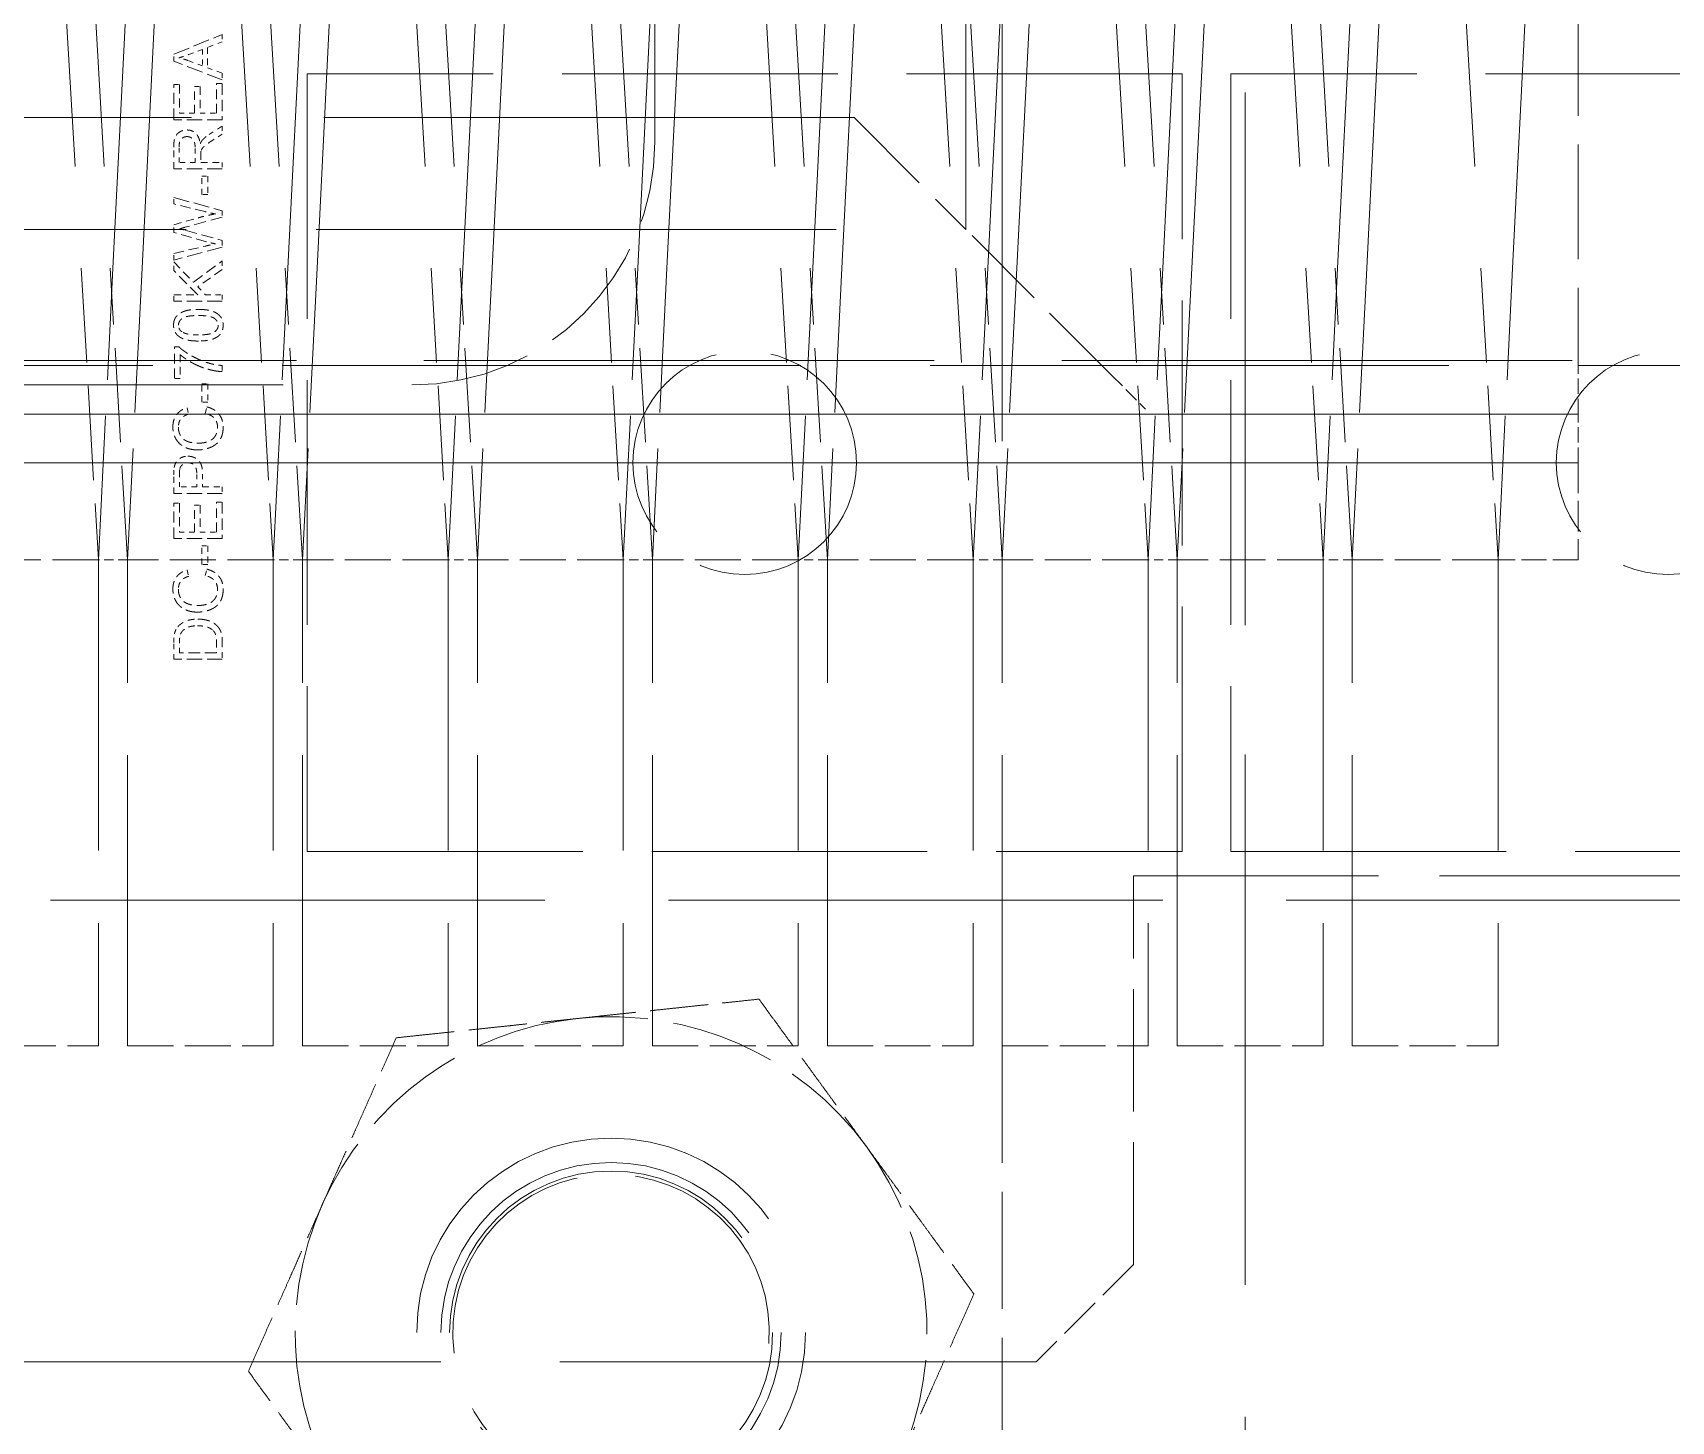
# Model space of a CAD drawing. Header units: millimetres. Extents: x 0 to 5945, y 0 to 4205.
# Drawn here: x 2019.48 to 2053.19, y 2378.63 to 2407.2 of the extents above; entities that cross this region are included whole.
import ezdxf

# ---------------------------------------------------------------- set-up
doc = ezdxf.new("R2010")
doc.units = ezdxf.units.MM
doc.header["$LTSCALE"] = 5
doc.linetypes.add('DASHED', pattern=[0.2067, 0.1654, -0.0413])
doc.layers.add('가려진 것(ISO)', color=2, linetype='DASHED', lineweight=18)

msp = doc.modelspace()

# ---------------------------------------------------------------- linework, layer by layer
at = {"layer": '가려진 것(ISO)', "ltscale": 13.290483}
msp.add_line((2038.676, 2403.157), (2038.676, 2787.757), dxfattribs=at)
at = {"layer": '가려진 것(ISO)', "ltscale": 13.131522}
msp.add_line((2036.376, 2785.457), (2036.376, 2405.457), dxfattribs=at)
at = {"layer": '가려진 것(ISO)', "ltscale": 13.008655}
msp.add_line((2032.276, 2404.957), (2032.276, 2525.957), dxfattribs=at)
at = {"layer": '가려진 것(ISO)', "ltscale": 12.629621}
msp.add_line((2039.426, 2487.726), (2039.426, 2396.357), dxfattribs=at)
at = {"layer": '가려진 것(ISO)', "ltscale": 13.183357}
msp.add_line((2044.426, 2487.726), (2044.426, 2378.726), dxfattribs=at)
at = {"layer": '가려진 것(ISO)', "ltscale": 12.388774}
msp.add_line((2039.426, 2460.376), (2039.426, 2396.357), dxfattribs=at)
at = {"layer": '가려진 것(ISO)', "ltscale": 13.167232}
msp.add_line((2044.426, 2460.376), (2044.426, 2378.726), dxfattribs=at)
at = {"layer": '가려진 것(ISO)', "ltscale": 11.826798}
msp.add_line((2039.426, 2433.026), (2039.426, 2396.357), dxfattribs=at)
at = {"layer": '가려진 것(ISO)', "ltscale": 13.134978}
msp.add_line((2044.426, 2433.026), (2044.426, 2378.726), dxfattribs=at)
at = {"layer": '가려진 것(ISO)', "ltscale": 10.177374}
for p, q in [((2019.231, 2423.357), (2020.472, 2402.357)), ((2019.831, 2423.357), (2021.072, 2402.357)), ((2022.831, 2423.357), (2024.072, 2402.357)), ((2023.431, 2423.357), (2024.672, 2402.357)), ((2026.431, 2423.357), (2027.672, 2402.357)), ((2027.031, 2423.357), (2028.272, 2402.357)), ((2030.031, 2423.357), (2031.272, 2402.357)), ((2030.631, 2423.357), (2031.872, 2402.357)), ((2033.631, 2423.357), (2034.872, 2402.357)), ((2034.231, 2423.357), (2035.472, 2402.357)), ((2037.231, 2423.357), (2038.472, 2402.357)), ((2037.831, 2423.357), (2039.072, 2402.357)), ((2040.831, 2423.357), (2042.072, 2402.357)), ((2041.431, 2423.357), (2042.672, 2402.357)), ((2044.431, 2423.357), (2045.672, 2402.357)), ((2045.031, 2423.357), (2046.272, 2402.357)), ((2048.031, 2423.357), (2049.272, 2402.357))]:
    msp.add_line(p, q, dxfattribs=at)
at = {"layer": '가려진 것(ISO)', "ltscale": 10.172343}
for p, q in [((2021.126, 2402.357), (2022.176, 2423.357)), ((2021.726, 2402.357), (2022.776, 2423.357)), ((2024.726, 2402.357), (2025.776, 2423.357)), ((2025.326, 2402.357), (2026.376, 2423.357)), ((2028.326, 2402.357), (2029.376, 2423.357)), ((2028.926, 2402.357), (2029.976, 2423.357)), ((2031.926, 2402.357), (2032.976, 2423.357)), ((2032.526, 2402.357), (2033.576, 2423.357)), ((2035.526, 2402.357), (2036.576, 2423.357)), ((2036.126, 2402.357), (2037.176, 2423.357)), ((2039.126, 2402.357), (2040.176, 2423.357)), ((2039.726, 2402.357), (2040.776, 2423.357)), ((2042.726, 2402.357), (2043.776, 2423.357)), ((2043.326, 2402.357), (2044.376, 2423.357)), ((2046.326, 2402.357), (2047.376, 2423.357)), ((2046.926, 2402.357), (2047.976, 2423.357)), ((2049.926, 2402.357), (2050.976, 2423.357))]:
    msp.add_line(p, q, dxfattribs=at)
at = {"layer": '가려진 것(ISO)', "ltscale": 2.856945}
msp.add_line((2051.276, 2407.857), (2051.276, 2400.357), dxfattribs=at)
at = {"layer": '가려진 것(ISO)', "ltscale": 0.411403}
msp.add_line((2022.377, 2406.761), (2023.377, 2407.17), dxfattribs=at)
at = {"layer": '가려진 것(ISO)', "ltscale": 0.112928}
msp.add_line((2022.689, 2406.757), (2022.967, 2406.862), dxfattribs=at)
at = {"layer": '가려진 것(ISO)', "ltscale": 0.129396}
for p, q in [((2022.967, 2406.862), (2022.967, 2406.522)), ((2022.919, 2405.546), (2023.259, 2405.546)), ((2022.919, 2396.93), (2023.259, 2396.93))]:
    msp.add_line(p, q, dxfattribs=at)
at = {"layer": '가려진 것(ISO)', "ltscale": 0.123329}
msp.add_line((2023.377, 2407.019), (2023.074, 2406.903), dxfattribs=at)
at = {"layer": '가려진 것(ISO)', "ltscale": 0.159593}
msp.add_line((2023.074, 2406.903), (2023.074, 2406.484), dxfattribs=at)
at = {"layer": '가려진 것(ISO)', "ltscale": 0.057389}
msp.add_line((2023.377, 2407.17), (2023.377, 2407.019), dxfattribs=at)
at = {"layer": '가려진 것(ISO)', "ltscale": 0.054486}
msp.add_line((2022.377, 2406.618), (2022.377, 2406.761), dxfattribs=at)
at = {"layer": '가려진 것(ISO)', "ltscale": 0.40798}
msp.add_line((2023.377, 2406.234), (2022.377, 2406.618), dxfattribs=at)
at = {"layer": '가려진 것(ISO)', "ltscale": 0.11935}
msp.add_line((2022.967, 2406.522), (2022.673, 2406.633), dxfattribs=at)
at = {"layer": '가려진 것(ISO)', "ltscale": 0.122517}
msp.add_line((2023.074, 2406.484), (2023.377, 2406.374), dxfattribs=at)
at = {"layer": '가려진 것(ISO)', "ltscale": 0.053324}
msp.add_line((2023.377, 2406.374), (2023.377, 2406.234), dxfattribs=at)
at = {"layer": '가려진 것(ISO)', "ltscale": 6.856808}
for p, q in [((2043.126, 2406.357), (2025.126, 2406.357)), ((2062.126, 2406.357), (2044.126, 2406.357)), ((2025.126, 2390.357), (2043.126, 2390.357)), ((2044.126, 2390.357), (2062.126, 2390.357))]:
    msp.add_line(p, q, dxfattribs=at)
at = {"layer": '가려진 것(ISO)', "ltscale": 6.094929}
for p, q in [((2025.126, 2406.357), (2025.126, 2390.357)), ((2043.126, 2390.357), (2043.126, 2406.357)), ((2044.126, 2406.357), (2044.126, 2390.357)), ((2042.126, 2389.857), (2058.126, 2389.857))]:
    msp.add_line(p, q, dxfattribs=at)
at = {"layer": '가려진 것(ISO)', "ltscale": 0.044904}
for p, q in [((2022.377, 2406.138), (2022.495, 2406.138)), ((2022.801, 2406.101), (2022.919, 2406.101)), ((2023.259, 2406.161), (2023.377, 2406.161)), ((2022.508, 2400.091), (2022.39, 2400.091)), ((2022.377, 2397.521), (2022.495, 2397.521)), ((2022.801, 2397.484), (2022.919, 2397.484)), ((2023.259, 2397.544), (2023.377, 2397.544))]:
    msp.add_line(p, q, dxfattribs=at)
at = {"layer": '가려진 것(ISO)', "ltscale": 0.275733}
for p, q in [((2022.377, 2405.414), (2022.377, 2406.138)), ((2022.377, 2396.797), (2022.377, 2397.521))]:
    msp.add_line(p, q, dxfattribs=at)
at = {"layer": '가려진 것(ISO)', "ltscale": 0.225212}
for p, q in [((2022.495, 2406.138), (2022.495, 2405.546)), ((2022.495, 2397.521), (2022.495, 2396.93))]:
    msp.add_line(p, q, dxfattribs=at)
at = {"layer": '가려진 것(ISO)', "ltscale": 0.210985}
for p, q in [((2022.801, 2405.546), (2022.801, 2406.101)), ((2022.919, 2406.101), (2022.919, 2405.546)), ((2022.801, 2396.93), (2022.801, 2397.484)), ((2022.919, 2397.484), (2022.919, 2396.93))]:
    msp.add_line(p, q, dxfattribs=at)
at = {"layer": '가려진 것(ISO)', "ltscale": 0.233922}
for p, q in [((2023.259, 2405.546), (2023.259, 2406.161)), ((2023.259, 2396.93), (2023.259, 2397.544))]:
    msp.add_line(p, q, dxfattribs=at)
at = {"layer": '가려진 것(ISO)', "ltscale": 0.284443}
for p, q in [((2023.377, 2406.161), (2023.377, 2405.414)), ((2023.377, 2397.544), (2023.377, 2396.797))]:
    msp.add_line(p, q, dxfattribs=at)
at = {"layer": '가려진 것(ISO)', "ltscale": 0.11633}
for p, q in [((2022.495, 2405.546), (2022.801, 2405.546)), ((2022.495, 2396.93), (2022.801, 2396.93))]:
    msp.add_line(p, q, dxfattribs=at)
at = {"layer": '가려진 것(ISO)', "ltscale": 13.194353}
msp.add_line((2036.376, 2405.457), (1586.376, 2405.457), dxfattribs=at)
at = {"layer": '가려진 것(ISO)', "ltscale": 0.380839}
for p, q in [((2023.377, 2405.414), (2022.377, 2405.414)), ((2023.377, 2404.404), (2022.377, 2404.404)), ((2023.377, 2401.681), (2022.377, 2401.681)), ((2051.276, 2399.357), (2051.276, 2400.357)), ((2051.276, 2398.357), (2051.276, 2399.357)), ((2023.377, 2397.726), (2022.377, 2397.726)), ((2023.377, 2396.797), (2022.377, 2396.797)), ((2023.377, 2394.311), (2022.377, 2394.311))]:
    msp.add_line(p, q, dxfattribs=at)
at = {"layer": '가려진 것(ISO)', "ltscale": 0.122735}
msp.add_line((2023.105, 2405.111), (2023.377, 2405.284), dxfattribs=at)
at = {"layer": '가려진 것(ISO)', "ltscale": 0.062906}
msp.add_line((2023.377, 2405.284), (2023.377, 2405.119), dxfattribs=at)
at = {"layer": '가려진 것(ISO)', "ltscale": 2.292397}
msp.add_line((2036.376, 2405.457), (2038.676, 2403.157), dxfattribs=at)
at = {"layer": '가려진 것(ISO)', "ltscale": 0.168884}
msp.add_line((2022.377, 2404.404), (2022.377, 2404.847), dxfattribs=at)
at = {"layer": '가려진 것(ISO)', "ltscale": 0.120395}
msp.add_line((2022.487, 2404.537), (2022.487, 2404.853), dxfattribs=at)
at = {"layer": '가려진 것(ISO)', "ltscale": 0.108201}
msp.add_line((2022.818, 2404.821), (2022.818, 2404.537), dxfattribs=at)
at = {"layer": '가려진 것(ISO)', "ltscale": 0.093897}
msp.add_line((2023.377, 2405.119), (2023.169, 2404.986), dxfattribs=at)
at = {"layer": '가려진 것(ISO)', "ltscale": 0.125912}
msp.add_line((2022.818, 2404.537), (2022.487, 2404.537), dxfattribs=at)
at = {"layer": '가려진 것(ISO)', "ltscale": 0.05826}
msp.add_line((2022.932, 2404.69), (2022.932, 2404.537), dxfattribs=at)
at = {"layer": '가려진 것(ISO)', "ltscale": 0.169174}
msp.add_line((2022.932, 2404.537), (2023.377, 2404.537), dxfattribs=at)
at = {"layer": '가려진 것(ISO)', "ltscale": 0.050421}
for p, q in [((2023.377, 2404.537), (2023.377, 2404.404)), ((2022.377, 2401.681), (2022.377, 2401.813)), ((2023.377, 2401.813), (2023.377, 2401.681)), ((2023.377, 2397.859), (2023.377, 2397.726))]:
    msp.add_line(p, q, dxfattribs=at)
at = {"layer": '가려진 것(ISO)', "ltscale": 0.046937}
for p, q in [((2022.953, 2404.251), (2023.077, 2404.251)), ((2023.077, 2403.873), (2022.953, 2403.873)), ((2022.953, 2399.982), (2023.077, 2399.982)), ((2023.077, 2399.604), (2022.953, 2399.604)), ((2022.953, 2396.643), (2023.077, 2396.643)), ((2023.077, 2396.265), (2022.953, 2396.265))]:
    msp.add_line(p, q, dxfattribs=at)
at = {"layer": '가려진 것(ISO)', "ltscale": 0.143914}
for p, q in [((2022.953, 2403.873), (2022.953, 2404.251)), ((2023.077, 2404.251), (2023.077, 2403.873)), ((2022.953, 2399.604), (2022.953, 2399.982)), ((2023.077, 2399.982), (2023.077, 2399.604)), ((2022.953, 2396.265), (2022.953, 2396.643)), ((2023.077, 2396.643), (2023.077, 2396.265))]:
    msp.add_line(p, q, dxfattribs=at)
at = {"layer": '가려진 것(ISO)', "ltscale": 0.394766}
msp.add_line((2022.377, 2403.813), (2023.377, 2403.54), dxfattribs=at)
at = {"layer": '가려진 것(ISO)', "ltscale": 0.050711}
msp.add_line((2022.377, 2403.68), (2022.377, 2403.813), dxfattribs=at)
at = {"layer": '가려진 것(ISO)', "ltscale": 0.251798}
msp.add_line((2023.019, 2403.524), (2022.377, 2403.68), dxfattribs=at)
at = {"layer": '가려진 것(ISO)', "ltscale": 0.04926}
msp.add_line((2023.377, 2403.54), (2023.377, 2403.411), dxfattribs=at)
at = {"layer": '가려진 것(ISO)', "ltscale": 12.937192}
msp.add_line((1584.076, 2403.157), (2038.676, 2403.157), dxfattribs=at)
at = {"layer": '가려진 것(ISO)', "ltscale": 0.200271}
msp.add_line((2022.377, 2403.253), (2022.883, 2403.396), dxfattribs=at)
at = {"layer": '가려진 것(ISO)', "ltscale": 0.060874}
msp.add_line((2022.377, 2403.093), (2022.377, 2403.253), dxfattribs=at)
at = {"layer": '가려진 것(ISO)', "ltscale": 0.300952}
msp.add_line((2023.377, 2403.411), (2022.615, 2403.202), dxfattribs=at)
at = {"layer": '가려진 것(ISO)', "ltscale": 0.301183}
msp.add_line((2022.615, 2403.14), (2023.377, 2402.929), dxfattribs=at)
at = {"layer": '가려진 것(ISO)', "ltscale": 2.182795}
msp.add_line((2041.676, 2400.157), (2038.676, 2403.157), dxfattribs=at)
at = {"layer": '가려진 것(ISO)', "ltscale": 0.267116}
msp.add_line((2023.052, 2402.903), (2022.377, 2403.093), dxfattribs=at)
at = {"layer": '가려진 것(ISO)', "ltscale": 0.256265}
msp.add_line((2022.377, 2402.663), (2023.032, 2402.815), dxfattribs=at)
at = {"layer": '가려진 것(ISO)', "ltscale": 0.051873}
msp.add_line((2023.377, 2402.929), (2023.377, 2402.793), dxfattribs=at)
at = {"layer": '가려진 것(ISO)', "ltscale": 0.394012}
msp.add_line((2023.377, 2402.793), (2022.377, 2402.527), dxfattribs=at)
at = {"layer": '가려진 것(ISO)', "ltscale": 0.051582}
msp.add_line((2022.377, 2402.527), (2022.377, 2402.663), dxfattribs=at)
at = {"layer": '가려진 것(ISO)', "ltscale": 0.222075}
msp.add_line((2022.377, 2402.489), (2022.782, 2402.07), dxfattribs=at)
at = {"layer": '가려진 것(ISO)', "ltscale": 0.068132}
msp.add_line((2022.377, 2402.31), (2022.377, 2402.489), dxfattribs=at)
at = {"layer": '가려진 것(ISO)', "ltscale": 0.281087}
msp.add_line((2022.782, 2402.07), (2023.377, 2402.508), dxfattribs=at)
at = {"layer": '가려진 것(ISO)', "ltscale": 0.06639}
msp.add_line((2023.377, 2402.508), (2023.377, 2402.333), dxfattribs=at)
at = {"layer": '가려진 것(ISO)', "ltscale": 2.346701}
for p, q in [((2020.472, 2402.357), (2020.826, 2396.357)), ((2021.426, 2396.357), (2021.072, 2402.357)), ((2024.072, 2402.357), (2024.426, 2396.357)), ((2025.026, 2396.357), (2024.672, 2402.357)), ((2027.672, 2402.357), (2028.026, 2396.357)), ((2028.626, 2396.357), (2028.272, 2402.357)), ((2031.272, 2402.357), (2031.626, 2396.357)), ((2032.226, 2396.357), (2031.872, 2402.357)), ((2034.872, 2402.357), (2035.226, 2396.357)), ((2035.826, 2396.357), (2035.472, 2402.357)), ((2038.472, 2402.357), (2038.826, 2396.357)), ((2039.426, 2396.357), (2039.072, 2402.357)), ((2042.072, 2402.357), (2042.426, 2396.357)), ((2043.026, 2396.357), (2042.672, 2402.357)), ((2045.672, 2402.357), (2046.026, 2396.357)), ((2046.626, 2396.357), (2046.272, 2402.357)), ((2049.272, 2402.357), (2049.626, 2396.357))]:
    msp.add_line(p, q, dxfattribs=at)
at = {"layer": '가려진 것(ISO)', "ltscale": 3.592411}
for p, q in [((2020.826, 2396.357), (2021.126, 2402.357)), ((2021.726, 2402.357), (2021.426, 2396.357)), ((2024.426, 2396.357), (2024.726, 2402.357)), ((2025.326, 2402.357), (2025.026, 2396.357)), ((2028.026, 2396.357), (2028.326, 2402.357)), ((2028.926, 2402.357), (2028.626, 2396.357)), ((2031.626, 2396.357), (2031.926, 2402.357)), ((2032.526, 2402.357), (2032.226, 2396.357)), ((2035.226, 2396.357), (2035.526, 2402.357)), ((2036.126, 2402.357), (2035.826, 2396.357)), ((2038.826, 2396.357), (2039.126, 2402.357)), ((2039.726, 2402.357), (2039.426, 2396.357)), ((2042.426, 2396.357), (2042.726, 2402.357)), ((2043.326, 2402.357), (2043.026, 2396.357)), ((2046.026, 2396.357), (2046.326, 2402.357)), ((2046.926, 2402.357), (2046.626, 2396.357)), ((2049.626, 2396.357), (2049.926, 2402.357))]:
    msp.add_line(p, q, dxfattribs=at)
at = {"layer": '가려진 것(ISO)', "ltscale": 0.267212}
msp.add_line((2022.872, 2401.813), (2022.377, 2402.31), dxfattribs=at)
at = {"layer": '가려진 것(ISO)', "ltscale": 0.235363}
msp.add_line((2023.377, 2402.333), (2022.871, 2401.977), dxfattribs=at)
at = {"layer": '가려진 것(ISO)', "ltscale": 0.188628}
msp.add_line((2022.377, 2401.813), (2022.872, 2401.813), dxfattribs=at)
at = {"layer": '가려진 것(ISO)', "ltscale": 0.086757}
msp.add_line((2022.871, 2401.977), (2023.03, 2401.813), dxfattribs=at)
at = {"layer": '가려진 것(ISO)', "ltscale": 0.132009}
msp.add_line((2023.03, 2401.813), (2023.377, 2401.813), dxfattribs=at)
at = {"layer": '가려진 것(ISO)', "ltscale": 12.699565}
msp.add_line((2064.276, 2400.457), (1959.276, 2400.457), dxfattribs=at)
at = {"layer": '가려진 것(ISO)', "ltscale": 0.036194}
msp.add_line((2022.39, 2400.738), (2022.485, 2400.738), dxfattribs=at)
at = {"layer": '가려진 것(ISO)', "ltscale": 0.246407}
msp.add_line((2022.39, 2400.091), (2022.39, 2400.738), dxfattribs=at)
at = {"layer": '가려진 것(ISO)', "ltscale": 0.186305}
msp.add_line((2022.508, 2400.581), (2022.508, 2400.091), dxfattribs=at)
at = {"layer": '가려진 것(ISO)', "ltscale": 12.901145}
for p, q in [((1971.276, 2400.357), (2051.276, 2400.357)), ((1971.276, 2399.357), (2051.276, 2399.357)), ((2051.276, 2399.357), (1971.276, 2399.357)), ((2051.276, 2398.357), (1971.276, 2398.357)), ((1971.276, 2398.357), (2051.276, 2398.357))]:
    msp.add_line(p, q, dxfattribs=at)
at = {"layer": '가려진 것(ISO)', "ltscale": 0.048098}
msp.add_line((2023.377, 2400.357), (2023.377, 2400.231), dxfattribs=at)
at = {"layer": '가려진 것(ISO)', "ltscale": 0.377442}
msp.add_line((2041.676, 2400.157), (2042.376, 2399.457), dxfattribs=at)
at = {"layer": '가려진 것(ISO)', "ltscale": 11.288502}
msp.add_line((2051.276, 2400.357), (2086.276, 2400.357), dxfattribs=at)
at = {"layer": '가려진 것(ISO)', "ltscale": 12.820513}
msp.add_line((1947.776, 2399.957), (2027.276, 2399.957), dxfattribs=at)
at = {"layer": '가려진 것(ISO)', "ltscale": 0.050957}
for p, q in [((2022.65, 2399.488), (2022.682, 2399.357)), ((2022.65, 2396.149), (2022.682, 2396.019))]:
    msp.add_line(p, q, dxfattribs=at)
at = {"layer": '가려진 것(ISO)', "ltscale": 0.052011}
for p, q in [((2023.025, 2399.372), (2023.059, 2399.505)), ((2023.025, 2396.033), (2023.059, 2396.166))]:
    msp.add_line(p, q, dxfattribs=at)
at = {"layer": '가려진 것(ISO)', "ltscale": 0.143623}
msp.add_line((2022.377, 2397.726), (2022.377, 2398.104), dxfattribs=at)
at = {"layer": '가려진 것(ISO)', "ltscale": 0.097458}
msp.add_line((2022.495, 2397.859), (2022.495, 2398.115), dxfattribs=at)
at = {"layer": '가려진 것(ISO)', "ltscale": 0.098329}
msp.add_line((2022.852, 2398.117), (2022.852, 2397.859), dxfattribs=at)
at = {"layer": '가려진 것(ISO)', "ltscale": 0.097748}
msp.add_line((2022.971, 2398.116), (2022.971, 2397.859), dxfattribs=at)
at = {"layer": '가려진 것(ISO)', "ltscale": 0.761779}
msp.add_line((2051.276, 2398.357), (2051.276, 2396.357), dxfattribs=at)
at = {"layer": '가려진 것(ISO)', "ltscale": 0.136074}
msp.add_line((2022.852, 2397.859), (2022.495, 2397.859), dxfattribs=at)
at = {"layer": '가려진 것(ISO)', "ltscale": 0.154657}
msp.add_line((2022.971, 2397.859), (2023.377, 2397.859), dxfattribs=at)
at = {"layer": '가려진 것(ISO)', "ltscale": 1.142718}
for p, q in [((2020.826, 2396.357), (2017.826, 2396.357)), ((2024.426, 2396.357), (2021.426, 2396.357)), ((2028.026, 2396.357), (2025.026, 2396.357)), ((2031.626, 2396.357), (2028.626, 2396.357)), ((2035.226, 2396.357), (2032.226, 2396.357)), ((2038.826, 2396.357), (2035.826, 2396.357)), ((2042.426, 2396.357), (2039.426, 2396.357)), ((2046.026, 2396.357), (2043.026, 2396.357)), ((2049.626, 2396.357), (2046.626, 2396.357)), ((2017.826, 2386.357), (2020.826, 2386.357)), ((2021.426, 2386.357), (2024.426, 2386.357)), ((2025.026, 2386.357), (2028.026, 2386.357)), ((2028.626, 2386.357), (2031.626, 2386.357)), ((2032.226, 2386.357), (2035.226, 2386.357)), ((2035.826, 2386.357), (2038.826, 2386.357)), ((2039.426, 2386.357), (2042.426, 2386.357)), ((2043.026, 2386.357), (2046.026, 2386.357)), ((2046.626, 2386.357), (2049.626, 2386.357))]:
    msp.add_line(p, q, dxfattribs=at)
at = {"layer": '가려진 것(ISO)', "ltscale": 7.23104}
for p, q in [((2020.826, 2396.357), (2020.826, 2386.357)), ((2021.426, 2386.357), (2021.426, 2396.357)), ((2024.426, 2396.357), (2024.426, 2386.357)), ((2025.026, 2386.357), (2025.026, 2396.357)), ((2028.026, 2396.357), (2028.026, 2386.357)), ((2028.626, 2386.357), (2028.626, 2396.357)), ((2031.626, 2396.357), (2031.626, 2386.357)), ((2032.226, 2386.357), (2032.226, 2396.357)), ((2035.226, 2396.357), (2035.226, 2386.357)), ((2035.826, 2386.357), (2035.826, 2396.357)), ((2038.826, 2396.357), (2038.826, 2386.357)), ((2039.426, 2386.357), (2039.426, 2396.357)), ((2042.426, 2396.357), (2042.426, 2386.357)), ((2043.026, 2386.357), (2043.026, 2396.357)), ((2046.026, 2396.357), (2046.026, 2386.357)), ((2046.626, 2386.357), (2046.626, 2396.357)), ((2049.626, 2396.357), (2049.626, 2386.357))]:
    msp.add_line(p, q, dxfattribs=at)
at = {"layer": '가려진 것(ISO)', "ltscale": 0.228464}
for p, q in [((2021.426, 2396.357), (2020.826, 2396.357)), ((2025.026, 2396.357), (2024.426, 2396.357)), ((2028.626, 2396.357), (2028.026, 2396.357)), ((2032.226, 2396.357), (2031.626, 2396.357)), ((2035.826, 2396.357), (2035.226, 2396.357)), ((2039.426, 2396.357), (2038.826, 2396.357)), ((2043.026, 2396.357), (2042.426, 2396.357)), ((2046.626, 2396.357), (2046.026, 2396.357))]:
    msp.add_line(p, q, dxfattribs=at)
at = {"layer": '가려진 것(ISO)', "ltscale": 0.62845}
msp.add_line((2051.276, 2396.357), (2049.626, 2396.357), dxfattribs=at)
at = {"layer": '가려진 것(ISO)', "ltscale": 0.131138}
msp.add_line((2022.377, 2394.311), (2022.377, 2394.655), dxfattribs=at)
at = {"layer": '가려진 것(ISO)', "ltscale": 0.080037}
msp.add_line((2022.495, 2394.444), (2022.495, 2394.654), dxfattribs=at)
at = {"layer": '가려진 것(ISO)', "ltscale": 0.290831}
msp.add_line((2023.259, 2394.444), (2022.495, 2394.444), dxfattribs=at)
at = {"layer": '가려진 것(ISO)', "ltscale": 0.081198}
msp.add_line((2023.259, 2394.657), (2023.259, 2394.444), dxfattribs=at)
at = {"layer": '가려진 것(ISO)', "ltscale": 0.137526}
msp.add_line((2023.377, 2394.672), (2023.377, 2394.311), dxfattribs=at)
at = {"layer": '가려진 것(ISO)', "ltscale": 3.047415}
msp.add_line((2042.126, 2381.857), (2042.126, 2389.857), dxfattribs=at)
at = {"layer": '가려진 것(ISO)', "ltscale": 12.302163}
msp.add_line((2007.126, 2389.357), (2096.126, 2389.357), dxfattribs=at)
at = {"layer": '가려진 것(ISO)', "ltscale": 2.906853}
msp.add_line((2039.426, 2386.357), (2039.426, 2378.726), dxfattribs=at)
msp.add_line((2039.426, 2386.357), (2039.426, 2378.726), dxfattribs=at)
msp.add_line((2039.426, 2386.357), (2039.426, 2378.726), dxfattribs=at)
at = {"layer": '가려진 것(ISO)', "ltscale": 1.077359}
msp.add_line((2042.126, 2381.857), (2040.126, 2379.857), dxfattribs=at)
at = {"layer": '가려진 것(ISO)', "ltscale": 11.852927}
msp.add_line((2040.126, 2379.857), (1991.126, 2379.857), dxfattribs=at)
at = {"layer": '가려진 것(ISO)', "ltscale": 2.991791}
for p, q in [((2039.426, 2378.726), (2039.426, 2373.726)), ((2044.426, 2373.726), (2044.426, 2378.726))]:
    msp.add_line(p, q, dxfattribs=at)
at = {"layer": '가려진 것(ISO)', "ltscale": 5.504978}
for centre in [(2034.126, 2398.357), (2053.126, 2398.357)]:
    msp.add_circle(centre, 2.3, dxfattribs=at)
at = {"layer": '가려진 것(ISO)', "ltscale": 12.159042}
msp.add_circle((2031.376, 2380.457), 4, dxfattribs=at)
at = {"layer": '가려진 것(ISO)', "ltscale": 12.159293}
msp.add_circle((2031.376, 2380.457), 4, dxfattribs=at)
at = {"layer": '가려진 것(ISO)', "ltscale": 10.639162}
msp.add_circle((2031.376, 2380.457), 3.5, dxfattribs=at)
at = {"layer": '가려진 것(ISO)', "ltscale": 10.102645}
msp.add_circle((2031.376, 2380.457), 3.324, dxfattribs=at)
at = {"layer": '가려진 것(ISO)', "ltscale": 2.991791}
msp.add_arc((2027.276, 2404.957), 5, 270, 0, dxfattribs=at)
at = {"layer": '가려진 것(ISO)', "ltscale": 2.592872}
for start, end in [(36.0779, 96.0779), (96.0779, 156.0779), (336.0779, 36.0779), (156.0779, 216.0779)]:
    msp.add_arc((2031.376, 2380.457), 6.5, start, end, dxfattribs=at)
at = {"layer": '가려진 것(ISO)', "ltscale": 5.844857}
msp.add_arc((2031.376, 2380.457), 3.256, 356.0779, 266.0779, dxfattribs=at)
at = {"layer": '가려진 것(ISO)', "ltscale": 0.083292}
msp.add_open_spline([(2022.482, 2406.687), (2022.563, 2406.71), (2022.689, 2406.757)], degree=2, dxfattribs=at)
at = {"layer": '가려진 것(ISO)', "ltscale": 0.075701}
msp.add_open_spline([(2022.673, 2406.633), (2022.578, 2406.667), (2022.482, 2406.687)], degree=2, dxfattribs=at)
at = {"layer": '가려진 것(ISO)', "ltscale": 0.195481}
msp.add_open_spline([(2022.377, 2404.847), (2022.377, 2404.981), (2022.431, 2405.12), (2022.567, 2405.203), (2022.65, 2405.203)], degree=2, dxfattribs=at)
at = {"layer": '가려진 것(ISO)', "ltscale": 0.164963}
msp.add_open_spline([(2022.65, 2405.203), (2022.756, 2405.203), (2022.902, 2405.065), (2022.922, 2404.922)], degree=2, dxfattribs=at)
at = {"layer": '가려진 것(ISO)', "ltscale": 0.115826}
msp.add_open_spline([(2022.487, 2404.853), (2022.487, 2404.964), (2022.579, 2405.067), (2022.65, 2405.067)], degree=2, dxfattribs=at)
at = {"layer": '가려진 것(ISO)', "ltscale": 0.128887}
msp.add_open_spline([(2022.65, 2405.067), (2022.698, 2405.067), (2022.781, 2405.014), (2022.818, 2404.912), (2022.818, 2404.821)], degree=2, dxfattribs=at)
at = {"layer": '가려진 것(ISO)', "ltscale": 0.035615}
msp.add_open_spline([(2022.922, 2404.922), (2022.947, 2404.974), (2022.971, 2405.001)], degree=2, dxfattribs=at)
at = {"layer": '가려진 것(ISO)', "ltscale": 0.125216}
msp.add_open_spline([(2023.169, 2404.986), (2023.079, 2404.928), (2022.984, 2404.854), (2022.945, 2404.794), (2022.937, 2404.764)], degree=2, dxfattribs=at)
at = {"layer": '가려진 것(ISO)', "ltscale": 0.065875}
msp.add_open_spline([(2022.971, 2405.001), (2023.025, 2405.059), (2023.105, 2405.111)], degree=2, dxfattribs=at)
at = {"layer": '가려진 것(ISO)', "ltscale": 0.028155}
msp.add_open_spline([(2022.937, 2404.764), (2022.932, 2404.741), (2022.932, 2404.69)], degree=2, dxfattribs=at)
at = {"layer": '가려진 것(ISO)', "ltscale": 0.138208}
msp.add_open_spline([(2022.883, 2403.396), (2023.071, 2403.449), (2023.237, 2403.474)], degree=2, dxfattribs=at)
at = {"layer": '가려진 것(ISO)', "ltscale": 0.085065}
msp.add_open_spline([(2023.237, 2403.474), (2023.142, 2403.493), (2023.019, 2403.524)], degree=2, dxfattribs=at)
at = {"layer": '가려진 것(ISO)', "ltscale": 0.046253}
msp.add_open_spline([(2022.615, 2403.202), (2022.519, 2403.174), (2022.497, 2403.17)], degree=2, dxfattribs=at)
at = {"layer": '가려진 것(ISO)', "ltscale": 0.046026}
msp.add_open_spline([(2022.497, 2403.17), (2022.566, 2403.153), (2022.615, 2403.14)], degree=2, dxfattribs=at)
at = {"layer": '가려진 것(ISO)', "ltscale": 0.079689}
msp.add_open_spline([(2023.032, 2402.815), (2023.135, 2402.84), (2023.237, 2402.858)], degree=2, dxfattribs=at)
at = {"layer": '가려진 것(ISO)', "ltscale": 0.072507}
msp.add_open_spline([(2023.237, 2402.858), (2023.077, 2402.896), (2023.052, 2402.903)], degree=2, dxfattribs=at)
at = {"layer": '가려진 것(ISO)', "ltscale": 0.260549}
msp.add_open_spline([(2022.373, 2401.186), (2022.373, 2401.266), (2022.438, 2401.388), (2022.56, 2401.466), (2022.735, 2401.511), (2022.884, 2401.511)], degree=2, dxfattribs=at)
at = {"layer": '가려진 것(ISO)', "ltscale": 0.260324}
msp.add_open_spline([(2022.884, 2401.511), (2023.06, 2401.511), (2023.276, 2401.439), (2023.394, 2401.295), (2023.394, 2401.186)], degree=2, dxfattribs=at)
at = {"layer": '가려진 것(ISO)', "ltscale": 0.260885}
msp.add_open_spline([(2022.884, 2400.86), (2022.706, 2400.86), (2022.49, 2400.933), (2022.373, 2401.076), (2022.373, 2401.186)], degree=2, dxfattribs=at)
at = {"layer": '가려진 것(ISO)', "ltscale": 0.193641}
msp.add_open_spline([(2022.474, 2401.184), (2022.474, 2401.27), (2022.637, 2401.385), (2022.884, 2401.385)], degree=2, dxfattribs=at)
at = {"layer": '가려진 것(ISO)', "ltscale": 0.060612}
msp.add_open_spline([(2022.546, 2401.049), (2022.474, 2401.1), (2022.474, 2401.184)], degree=2, dxfattribs=at)
at = {"layer": '가려진 것(ISO)', "ltscale": 0.193046}
msp.add_open_spline([(2022.884, 2401.385), (2023.13, 2401.385), (2023.293, 2401.27), (2023.293, 2401.186)], degree=2, dxfattribs=at)
at = {"layer": '가려진 것(ISO)', "ltscale": 0.193375}
msp.add_open_spline([(2023.293, 2401.186), (2023.293, 2401.101), (2023.131, 2400.986), (2022.884, 2400.986)], degree=2, dxfattribs=at)
at = {"layer": '가려진 것(ISO)', "ltscale": 0.098417}
msp.add_open_spline([(2023.394, 2401.186), (2023.394, 2401.041), (2023.291, 2400.959)], degree=2, dxfattribs=at)
at = {"layer": '가려진 것(ISO)', "ltscale": 0.132429}
msp.add_open_spline([(2022.884, 2400.986), (2022.638, 2400.986), (2022.546, 2401.049)], degree=2, dxfattribs=at)
at = {"layer": '가려진 것(ISO)', "ltscale": 0.162263}
msp.add_open_spline([(2023.291, 2400.959), (2023.165, 2400.86), (2022.884, 2400.86)], degree=2, dxfattribs=at)
at = {"layer": '가려진 것(ISO)', "ltscale": 0.269144}
msp.add_open_spline([(2022.485, 2400.738), (2022.587, 2400.643), (2022.924, 2400.456), (2023.102, 2400.405)], degree=2, dxfattribs=at)
at = {"layer": '가려진 것(ISO)', "ltscale": 0.362865}
msp.add_open_spline([(2023.377, 2400.231), (2023.259, 2400.233), (2022.925, 2400.322), (2022.615, 2400.487), (2022.508, 2400.581)], degree=2, dxfattribs=at)
at = {"layer": '가려진 것(ISO)', "ltscale": 0.106471}
msp.add_open_spline([(2023.102, 2400.405), (2023.227, 2400.367), (2023.377, 2400.357)], degree=2, dxfattribs=at)
at = {"layer": '가려진 것(ISO)', "ltscale": 0.202052}
for points in [[(2022.359, 2399.093), (2022.359, 2399.243), (2022.513, 2399.447), (2022.65, 2399.488)], [(2022.359, 2395.755), (2022.359, 2395.905), (2022.513, 2396.109), (2022.65, 2396.149)]]:
    msp.add_open_spline(points, degree=2, dxfattribs=at)
at = {"layer": '가려진 것(ISO)', "ltscale": 0.220436}
for points in [[(2023.059, 2399.505), (2023.222, 2399.463), (2023.394, 2399.247), (2023.394, 2399.091)], [(2023.059, 2396.166), (2023.222, 2396.124), (2023.394, 2395.908), (2023.394, 2395.752)]]:
    msp.add_open_spline(points, degree=2, dxfattribs=at)
at = {"layer": '가려진 것(ISO)', "ltscale": 0.298523}
for points in [[(2022.869, 2398.62), (2022.713, 2398.62), (2022.48, 2398.74), (2022.359, 2398.96), (2022.359, 2399.093)], [(2022.869, 2395.282), (2022.713, 2395.282), (2022.48, 2395.402), (2022.359, 2395.622), (2022.359, 2395.755)]]:
    msp.add_open_spline(points, degree=2, dxfattribs=at)
at = {"layer": '가려진 것(ISO)', "ltscale": 0.140198}
for points in [[(2022.682, 2399.357), (2022.573, 2399.322), (2022.473, 2399.19), (2022.473, 2399.09)], [(2022.682, 2396.019), (2022.573, 2395.984), (2022.473, 2395.852), (2022.473, 2395.751)]]:
    msp.add_open_spline(points, degree=2, dxfattribs=at)
at = {"layer": '가려진 것(ISO)', "ltscale": 0.223349}
for points in [[(2022.473, 2399.09), (2022.473, 2398.975), (2022.583, 2398.819), (2022.769, 2398.757), (2022.868, 2398.757)], [(2022.473, 2395.751), (2022.473, 2395.636), (2022.583, 2395.481), (2022.769, 2395.418), (2022.868, 2395.418)]]:
    msp.add_open_spline(points, degree=2, dxfattribs=at)
at = {"layer": '가려진 것(ISO)', "ltscale": 0.304209}
for points in [[(2023.394, 2399.091), (2023.394, 2398.929), (2023.262, 2398.726), (2023.013, 2398.62), (2022.869, 2398.62)], [(2023.394, 2395.752), (2023.394, 2395.591), (2023.262, 2395.388), (2023.013, 2395.282), (2022.869, 2395.282)]]:
    msp.add_open_spline(points, degree=2, dxfattribs=at)
at = {"layer": '가려진 것(ISO)', "ltscale": 0.161608}
for points in [[(2023.28, 2399.079), (2023.28, 2399.19), (2023.152, 2399.344), (2023.025, 2399.372)], [(2023.28, 2395.741), (2023.28, 2395.852), (2023.152, 2396.006), (2023.025, 2396.033)]]:
    msp.add_open_spline(points, degree=2, dxfattribs=at)
at = {"layer": '가려진 것(ISO)', "ltscale": 0.225331}
for points in [[(2022.868, 2398.757), (2022.996, 2398.757), (2023.186, 2398.831), (2023.28, 2398.988), (2023.28, 2399.079)], [(2022.868, 2395.418), (2022.996, 2395.418), (2023.186, 2395.493), (2023.28, 2395.649), (2023.28, 2395.741)]]:
    msp.add_open_spline(points, degree=2, dxfattribs=at)
at = {"layer": '가려진 것(ISO)', "ltscale": 0.152709}
msp.add_open_spline([(2022.387, 2398.256), (2022.399, 2398.33), (2022.468, 2398.429), (2022.592, 2398.49), (2022.666, 2398.49)], degree=2, dxfattribs=at)
at = {"layer": '가려진 것(ISO)', "ltscale": 0.20969}
msp.add_open_spline([(2022.666, 2398.49), (2022.794, 2398.49), (2022.971, 2398.328), (2022.971, 2398.116)], degree=2, dxfattribs=at)
at = {"layer": '가려진 것(ISO)', "ltscale": 0.058166}
msp.add_open_spline([(2022.377, 2398.104), (2022.377, 2398.203), (2022.387, 2398.256)], degree=2, dxfattribs=at)
at = {"layer": '가려진 것(ISO)', "ltscale": 0.047169}
msp.add_open_spline([(2022.495, 2398.115), (2022.495, 2398.205), (2022.504, 2398.238)], degree=2, dxfattribs=at)
at = {"layer": '가려진 것(ISO)', "ltscale": 0.082987}
msp.add_open_spline([(2022.504, 2398.238), (2022.518, 2398.29), (2022.608, 2398.354), (2022.67, 2398.354)], degree=2, dxfattribs=at)
at = {"layer": '가려진 것(ISO)', "ltscale": 0.130221}
msp.add_open_spline([(2022.67, 2398.354), (2022.757, 2398.354), (2022.852, 2398.246), (2022.852, 2398.117)], degree=2, dxfattribs=at)
at = {"layer": '가려진 것(ISO)', "ltscale": 0.172313}
msp.add_open_spline([(2022.463, 2394.98), (2022.529, 2395.059), (2022.737, 2395.138), (2022.871, 2395.138)], degree=2, dxfattribs=at)
at = {"layer": '가려진 것(ISO)', "ltscale": 0.299573}
msp.add_open_spline([(2022.871, 2395.138), (2022.985, 2395.138), (2023.161, 2395.085), (2023.276, 2395.001), (2023.343, 2394.902), (2023.377, 2394.763), (2023.377, 2394.672)], degree=2, dxfattribs=at)
at = {"layer": '가려진 것(ISO)', "ltscale": 0.068199}
msp.add_open_spline([(2022.377, 2394.655), (2022.377, 2394.772), (2022.391, 2394.834)], degree=2, dxfattribs=at)
at = {"layer": '가려진 것(ISO)', "ltscale": 0.062594}
msp.add_open_spline([(2022.391, 2394.834), (2022.411, 2394.92), (2022.463, 2394.98)], degree=2, dxfattribs=at)
at = {"layer": '가려진 것(ISO)', "ltscale": 0.065723}
msp.add_open_spline([(2022.495, 2394.654), (2022.495, 2394.771), (2022.516, 2394.825)], degree=2, dxfattribs=at)
at = {"layer": '가려진 것(ISO)', "ltscale": 0.160351}
msp.add_open_spline([(2022.516, 2394.825), (2022.544, 2394.899), (2022.712, 2395.001), (2022.869, 2395.001)], degree=2, dxfattribs=at)
at = {"layer": '가려진 것(ISO)', "ltscale": 0.130608}
msp.add_open_spline([(2022.869, 2395.001), (2022.983, 2395.001), (2023.141, 2394.949), (2023.189, 2394.902)], degree=2, dxfattribs=at)
at = {"layer": '가려진 것(ISO)', "ltscale": 0.099445}
msp.add_open_spline([(2023.189, 2394.902), (2023.222, 2394.869), (2023.259, 2394.756), (2023.259, 2394.657)], degree=2, dxfattribs=at)
at = {"layer": '가려진 것(ISO)', "ltscale": 1.451393}
for points in [[(2030.688, 2386.92), (2032.42, 2387.105), (2034.42, 2387.318)], [(2034.42, 2387.318), (2035.604, 2385.692), (2036.63, 2384.285)], [(2026.957, 2386.523), (2028.956, 2386.736), (2030.688, 2386.92)], [(2025.435, 2383.093), (2026.141, 2384.685), (2026.957, 2386.523)], [(2036.63, 2384.285), (2037.656, 2382.877), (2038.84, 2381.252)], [(2023.913, 2379.662), (2024.729, 2381.501), (2025.435, 2383.093)], [(2038.84, 2381.252), (2038.024, 2379.413), (2037.318, 2377.821)], [(2026.123, 2376.629), (2025.097, 2378.037), (2023.913, 2379.662)]]:
    msp.add_rational_spline(points, [1, 1.0379548493, 1], degree=2, dxfattribs=at)

doc.saveas('drawing.dxf')
